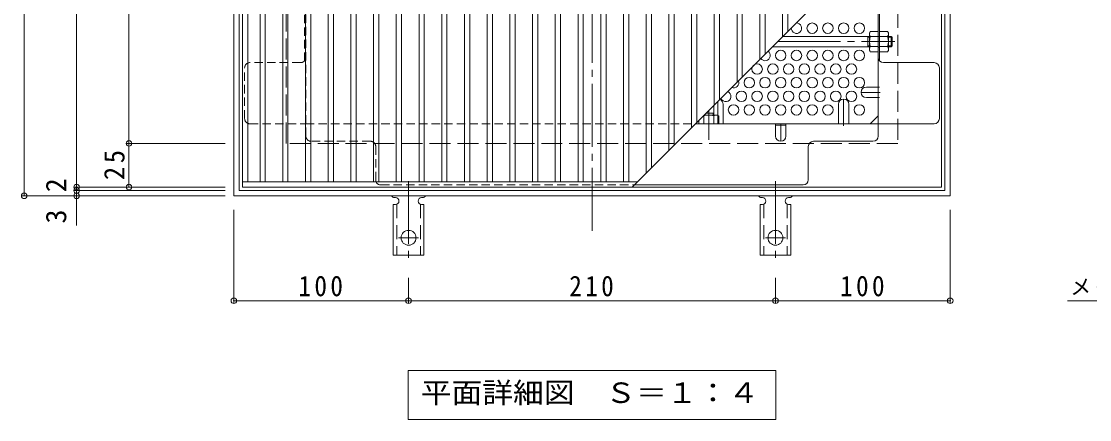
# Model space of a CAD drawing. Units: millimetres at full size, sheet at 1:4. Extents: x -838 to 1044, y -781 to 782.
# Drawn here: x -821 to -210, y 110 to 338 of the extents above; entities that cross this region are included whole.
import ezdxf
from ezdxf.enums import TextEntityAlignment as Align

# ---------------------------------------------------------------- set-up
doc = ezdxf.new("R2010")
doc.units = ezdxf.units.MM
doc.header["$LTSCALE"] = 4
doc.header["$PDMODE"] = 32
doc.header["$PDSIZE"] = 3.2
for name, pattern in [('CHAIN1', [8, 5, -1, 1, -1]), ('CHAIN2', [12, 9, -1, 1, -1]), ('DASHED1', [1.8, 1.2, -0.6]), ('DASHED2', [3, 2, -1]), ('DASHED3', [4, 3, -1])]:
    doc.linetypes.add(name, pattern=pattern)
for name, color, linetype, lineweight in [('A-1_躯体', 3, 'Continuous', 9), ('A-2_仕上', 3, 'Continuous', 9), ('A-4_その他', 7, 'Continuous', 9), ('A-5_文字', 7, 'Continuous', 9), ('A-6_寸法', 2, 'Continuous', 9), ('A-7_ハッチ', 2, 'Continuous', 9), ('A-8_記号', 2, 'Continuous', 9), ('A-9_ｸｳﾁｮｳｷ', 6, 'Continuous', 9), ('A-A_ﾊｯﾁ-ﾜｸ', 3, 'Continuous', 9), ('F-5_F-5ﾚｲﾔ', 7, 'Continuous', 9)]:
    doc.layers.add(name, color=color, linetype=linetype, lineweight=lineweight)
doc.styles.add('ＭＳ ゴシック', font='')
doc.styles.get('ＭＳ ゴシック').set_extended_font_data('MS Gothic')

msp = doc.modelspace()

# ---------------------------------------------------------------- linework, layer by layer
at = {"layer": 'A-1_躯体', "linetype": 'CHAIN2'}
for p, q in [((-388.517, 326.359), (-321.436, 326.359)), ((-427.913, 286.962), (-427.913, 270.126))]:
    msp.add_line(p, q, dxfattribs=at)
at = {"layer": 'A-1_躯体'}
for p, q in [((-335.913, 329.359), (-385.517, 329.359)), ((-336.913, 323.359), (-336.913, 329.359)), ((-336.913, 328.859), (-335.913, 328.859)), ((-323.413, 329.359), (-325.113, 329.359)), ((-325.113, 328.859), (-322.913, 328.859)), ((-323.413, 323.359), (-323.413, 329.359)), ((-323.413, 329.359), (-322.913, 328.859)), ((-322.913, 323.859), (-322.913, 328.859)), ((-335.913, 323.359), (-391.517, 323.359)), ((-336.913, 323.859), (-335.913, 323.859)), ((-325.113, 323.859), (-322.913, 323.859)), ((-323.413, 323.359), (-325.113, 323.359)), ((-323.413, 323.359), (-322.913, 323.859)), ((-424.913, 289.962), (-424.913, 284.359)), ((-429.517, 285.359), (-424.913, 285.359)), ((-425.413, 285.359), (-425.413, 284.359))]:
    msp.add_line(p, q, dxfattribs=at)
at = {"layer": 'A-1_躯体', "color": 2}
for points in [[(-699.713, 238.162), (-699.713, 648.162), (-289.713, 648.162), (-289.713, 238.162)], [(-696.713, 241.162), (-696.713, 645.162), (-292.713, 645.162), (-292.713, 241.162)]]:
    msp.add_lwpolyline(points, close=True, dxfattribs=at)
at = {"layer": 'A-1_躯体', "color": 2, "linetype": 'DASHED3'}
msp.add_lwpolyline([(-669.713, 268.162), (-669.713, 618.162), (-319.713, 618.162), (-319.713, 268.162)], close=True, dxfattribs=at)
at = {"layer": 'A-2_仕上'}
for p, q in [((-694.713, 643.162), (-694.713, 243.162)), ((-294.713, 243.162), (-294.713, 643.162)), ((-691.713, 640.162), (-691.713, 246.162)), ((-684.713, 640.162), (-684.713, 246.162)), ((-681.713, 640.162), (-681.713, 246.162)), ((-671.713, 640.162), (-671.713, 246.162)), ((-668.713, 640.162), (-668.713, 246.162)), ((-658.713, 640.162), (-658.713, 246.162)), ((-655.713, 640.162), (-655.713, 246.162)), ((-645.713, 640.162), (-645.713, 246.162)), ((-642.713, 640.162), (-642.713, 246.162)), ((-632.713, 640.162), (-632.713, 246.162)), ((-629.713, 640.162), (-629.713, 246.162)), ((-619.713, 640.162), (-619.713, 246.162)), ((-616.713, 640.162), (-616.713, 246.162)), ((-606.713, 640.162), (-606.713, 246.162)), ((-603.713, 640.162), (-603.713, 246.162)), ((-593.713, 640.162), (-593.713, 246.162)), ((-590.713, 640.162), (-590.713, 246.162)), ((-580.713, 640.162), (-580.713, 246.162)), ((-577.713, 640.162), (-577.713, 246.162)), ((-567.713, 640.162), (-567.713, 246.162)), ((-564.713, 640.162), (-564.713, 246.162)), ((-554.713, 640.162), (-554.713, 246.162)), ((-551.713, 640.162), (-551.713, 246.162)), ((-541.713, 640.162), (-541.713, 246.162)), ((-538.713, 640.162), (-538.713, 246.162)), ((-528.713, 640.162), (-528.713, 246.162)), ((-525.713, 640.162), (-525.713, 246.162)), ((-515.713, 640.162), (-515.713, 246.162)), ((-512.713, 640.162), (-512.713, 246.162)), ((-502.713, 640.162), (-502.713, 246.162)), ((-499.713, 640.162), (-499.713, 246.162)), ((-489.713, 640.162), (-489.713, 246.162)), ((-486.713, 640.162), (-486.713, 246.162)), ((-476.713, 640.162), (-476.713, 246.162)), ((-473.713, 640.162), (-473.713, 246.162)), ((-463.713, 640.162), (-463.713, 251.162)), ((-460.713, 640.162), (-460.713, 254.162)), ((-450.713, 640.162), (-450.713, 264.162)), ((-447.713, 640.162), (-447.713, 267.162)), ((-437.713, 640.162), (-437.713, 277.162)), ((-434.713, 640.162), (-434.713, 280.162)), ((-424.713, 640.162), (-424.713, 290.162)), ((-421.713, 640.162), (-421.713, 293.162)), ((-411.713, 640.162), (-411.713, 303.162)), ((-408.713, 640.162), (-408.713, 306.162)), ((-398.713, 640.162), (-398.713, 316.162)), ((-395.713, 640.162), (-395.713, 319.162)), ((-385.713, 640.162), (-385.713, 329.162)), ((-382.713, 640.162), (-382.713, 332.162)), ((-294.713, 420.162), (-471.713, 243.162)), ((-694.713, 246.162), (-468.713, 246.162)), ((-694.713, 243.162), (-294.713, 243.162))]:
    msp.add_line(p, q, dxfattribs=at)
at = {"layer": 'A-4_その他'}
for p, q in [((-819.713, 648.162), (-819.713, 238.162)), ((-789.713, 643.162), (-789.713, 243.162)), ((-759.713, 618.162), (-759.713, 268.162)), ((-760.913, 268.162), (-704.713, 268.162)), ((-759.713, 268.162), (-759.713, 243.162)), ((-790.913, 243.162), (-704.713, 243.162)), ((-790.913, 241.162), (-704.713, 241.162)), ((-789.713, 243.162), (-789.713, 241.162)), ((-789.713, 241.162), (-789.713, 221.154)), ((-820.913, 238.162), (-704.713, 238.162)), ((-699.713, 176.962), (-699.713, 230.162)), ((-289.713, 176.962), (-289.713, 230.162)), ((-599.713, 176.962), (-599.713, 191.23)), ((-389.713, 176.962), (-389.713, 191.23)), ((-699.713, 178.162), (-599.713, 178.162)), ((-599.713, 178.162), (-389.713, 178.162)), ((-389.713, 178.162), (-289.713, 178.162))]:
    msp.add_line(p, q, dxfattribs=at)
for p in [(-759.713, 268.162), (-789.713, 243.162), (-759.713, 243.162), (-819.713, 238.162), (-789.713, 241.162), (-789.713, 238.162), (-699.713, 178.162), (-599.713, 178.162), (-389.713, 178.162), (-289.713, 178.162)]:
    msp.add_point(p, dxfattribs=at)
at = {"layer": 'A-5_文字'}
for p, q in [((-599.913, 138.162), (-389.513, 138.162)), ((-599.913, 138.162), (-599.913, 110.162)), ((-389.513, 138.162), (-389.513, 110.162)), ((-599.913, 110.162), (-389.513, 110.162))]:
    msp.add_line(p, q, dxfattribs=at)
at = {"layer": 'A-6_寸法'}
for centre in [(-368.713, 334.043), (-359.713, 334.043), (-350.713, 334.043), (-341.713, 334.043), (-386.713, 318.454), (-377.713, 318.454), (-368.713, 318.454), (-359.713, 318.454), (-350.713, 318.454), (-341.713, 318.454), (-400.213, 310.66), (-391.213, 310.66), (-382.213, 310.66), (-373.213, 310.66), (-364.213, 310.66), (-355.213, 310.66), (-346.213, 310.66), (-404.713, 302.866), (-395.713, 302.866), (-386.713, 302.866), (-377.713, 302.866), (-368.713, 302.866), (-359.713, 302.866), (-350.713, 302.866), (-341.713, 302.866), (-409.213, 295.072), (-400.213, 295.072), (-391.213, 295.072), (-382.213, 295.072), (-373.213, 295.072), (-364.213, 295.072), (-355.213, 295.072), (-346.213, 295.072), (-413.713, 287.278), (-404.713, 287.278), (-395.713, 287.278), (-386.713, 287.278), (-377.713, 287.278), (-368.713, 287.278), (-359.713, 287.278), (-341.713, 287.278)]:
    msp.add_circle(centre, 3, dxfattribs=at)
for centre, start, end in [((-377.713, 334.043), 177.67281, 92.32719), ((-395.713, 318.454), 215.39643, 54.60357), ((-413.713, 302.866), 248.67673, 21.32327), ((-418.213, 295.072), 202.98302, 67.01698)]:
    msp.add_arc(centre, 3, start, end, dxfattribs=at)
at = {"layer": 'A-7_ハッチ', "linetype": 'CHAIN2'}
msp.add_line((-494.713, 218.162), (-494.713, 668.162), dxfattribs=at)
at = {"layer": 'A-7_ハッチ', "linetype": 'DASHED1'}
for p, q in [((-658.513, 272.359), (-658.513, 613.966)), ((-659.313, 315.32), (-659.313, 424.701)), ((-330.113, 329.359), (-330.913, 329.359)), ((-330.113, 323.159), (-330.913, 323.159)), ((-661.513, 314.36), (-690.516, 314.36)), ((-693.516, 282.359), (-693.516, 311.36)), ((-330.913, 300.352), (-330.113, 300.352)), ((-330.913, 294.352), (-330.113, 294.352)), ((-690.516, 279.359), (-658.513, 279.359)), ((-658.513, 279.359), (-435.517, 279.359)), ((-621.512, 269.359), (-655.513, 269.359)), ((-618.512, 266.359), (-618.512, 247.359)), ((-615.512, 244.359), (-470.517, 244.359))]:
    msp.add_line(p, q, dxfattribs=at)
at = {"layer": 'A-7_ハッチ'}
for p, q in [((-330.913, 272.359), (-330.913, 383.962)), ((-330.113, 315.32), (-330.113, 384.762)), ((-298.909, 314.36), (-327.913, 314.36)), ((-295.909, 282.359), (-295.909, 311.36)), ((-335.525, 279.359), (-330.913, 283.971)), ((-435.517, 279.359), (-298.909, 279.359)), ((-383.713, 278.559), (-389.713, 278.559)), ((-367.914, 269.359), (-333.913, 269.359)), ((-370.914, 247.359), (-370.914, 266.359)), ((-470.517, 244.359), (-373.914, 244.359))]:
    msp.add_line(p, q, dxfattribs=at)
at = {"layer": 'A-7_ハッチ', "linetype": 'DASHED1'}
for centre, start, end in [((-690.516, 311.36), 90, 180), ((-661.513, 317.36), 270, 0), ((-690.516, 282.359), 180, 270), ((-655.513, 272.359), 180, 270), ((-621.512, 266.359), 0, 90), ((-615.512, 247.359), 180, 270)]:
    msp.add_arc(centre, 3, start, end, dxfattribs=at)
at = {"layer": 'A-7_ハッチ'}
for centre, start, end in [((-327.913, 317.36), 180, 270), ((-298.909, 311.36), 0, 90), ((-298.909, 282.359), 270, 0), ((-367.914, 266.359), 90, 180), ((-333.913, 272.359), 270, 0), ((-373.914, 247.359), 270, 0)]:
    msp.add_arc(centre, 3, start, end, dxfattribs=at)
at = {"layer": 'A-8_記号'}
for p, q in [((-337.713, 300.352), (-330.913, 300.352)), ((-337.713, 294.352), (-330.913, 294.352)), ((-419.713, 290.509), (-419.713, 279.359)), ((-353.713, 290.509), (-353.713, 279.359)), ((-347.713, 290.509), (-347.713, 279.359)), ((-389.713, 272.359), (-389.713, 279.359)), ((-383.713, 272.359), (-383.713, 279.359))]:
    msp.add_line(p, q, dxfattribs=at)
at = {"layer": 'A-8_記号', "linetype": 'CHAIN1'}
for p, q in [((-350.713, 278.159), (-350.713, 293.509)), ((-329.713, 297.352), (-340.713, 297.352)), ((-422.713, 279.359), (-422.713, 292.162)), ((-386.713, 279.359), (-386.713, 269.359))]:
    msp.add_line(p, q, dxfattribs=at)
at = {"layer": 'A-8_記号'}
for centre, start, end in [((-337.713, 297.352), 90, 270), ((-350.713, 290.509), 0, 180), ((-422.713, 290.509), 0, 67.93994), ((-386.713, 272.359), 180, 0)]:
    msp.add_arc(centre, 3, start, end, dxfattribs=at)
at = {"layer": 'A-9_ｸｳﾁｮｳｷ', "color": 2}
for p, q in [((-335.913, 331.359), (-335.48, 332.109)), ((-335.913, 321.359), (-335.913, 331.359)), ((-330.913, 332.109), (-335.48, 332.109)), ((-330.913, 320.609), (-330.913, 332.109)), ((-330.113, 320.609), (-330.113, 332.109)), ((-330.113, 332.109), (-325.546, 332.109)), ((-325.113, 331.359), (-325.546, 332.109)), ((-325.113, 321.359), (-325.113, 331.359)), ((-335.48, 329.222), (-330.913, 329.222)), ((-325.546, 329.222), (-330.113, 329.222)), ((-335.913, 321.359), (-335.48, 320.609)), ((-335.48, 323.495), (-330.913, 323.495)), ((-330.913, 320.609), (-335.48, 320.609)), ((-325.546, 323.495), (-330.113, 323.495)), ((-330.113, 320.609), (-325.546, 320.609)), ((-325.113, 321.359), (-325.546, 320.609)), ((-430.776, 283.926), (-430.776, 279.359)), ((-430.517, 284.359), (-422.913, 284.359)), ((-425.05, 283.926), (-425.05, 279.359)), ((-422.913, 284.359), (-422.163, 283.926)), ((-433.663, 279.359), (-433.663, 281.212))]:
    msp.add_line(p, q, dxfattribs=at)
msp.add_lwpolyline([(-433.663, 279.359), (-422.163, 279.359), (-422.163, 283.926)], dxfattribs=at)
for centre, radius, start, end in [((-332.631, 330.464), 3.29, 149.99998, 176.07924), ((-333.178, 330.699), 2.735, 180.2103, 212.68507), ((-328.395, 330.464), 3.29, 3.92076, 30.00002), ((-327.848, 330.699), 2.735, 327.31493, 359.7897), ((-326.23, 326.359), 9.683, 162.79973, 197.20026), ((-334.796, 326.359), 9.683, 342.79974, 17.20027), ((-333.178, 322.019), 2.735, 147.31491, 179.78969), ((-332.631, 322.253), 3.29, 183.92075, 210), ((-327.848, 322.019), 2.735, 0.21031, 32.68509), ((-328.395, 322.253), 3.29, 330, 356.07925), ((-432.253, 281.624), 2.735, 57.31491, 59.95844), ((-427.913, 274.676), 9.683, 72.79973, 107.20026), ((-423.573, 281.624), 2.735, 90.2103, 122.68507), ((-423.808, 281.077), 3.29, 59.99998, 86.07924)]:
    msp.add_arc(centre, radius, start, end, dxfattribs=at)
at = {"layer": 'A-A_ﾊｯﾁ-ﾜｸ', "color": 7, "linetype": 'CHAIN2'}
for p, q in [((-599.713, 246.63), (-599.713, 199.23)), ((-389.713, 246.63), (-389.713, 199.23)), ((-605.489, 214.162), (-593.937, 214.162)), ((-395.489, 214.162), (-383.937, 214.162))]:
    msp.add_line(p, q, dxfattribs=at)
at = {"layer": 'A-A_ﾊｯﾁ-ﾜｸ'}
for p, q in [((-608.463, 233.162), (-607.213, 233.162)), ((-608.463, 233.162), (-608.463, 204.162)), ((-607.713, 237.162), (-607.213, 237.162)), ((-592.218, 237.162), (-591.704, 237.162)), ((-590.963, 233.162), (-592.213, 233.162)), ((-590.963, 233.162), (-590.963, 204.162)), ((-398.463, 233.162), (-397.213, 233.162)), ((-398.463, 233.162), (-398.463, 204.162)), ((-397.713, 237.162), (-397.213, 237.162)), ((-382.218, 237.162), (-381.704, 237.162)), ((-380.963, 233.162), (-382.213, 233.162)), ((-380.963, 233.162), (-380.963, 204.162)), ((-590.963, 204.162), (-608.463, 204.162)), ((-380.963, 204.162), (-398.463, 204.162))]:
    msp.add_line(p, q, dxfattribs=at)
at = {"layer": 'A-A_ﾊｯﾁ-ﾜｸ', "linetype": 'DASHED2'}
for p, q in [((-606.463, 233.308), (-606.463, 204.162)), ((-592.963, 233.308), (-592.963, 204.162)), ((-396.463, 233.308), (-396.463, 204.162)), ((-382.963, 233.308), (-382.963, 204.162))]:
    msp.add_line(p, q, dxfattribs=at)
at = {"layer": 'A-A_ﾊｯﾁ-ﾜｸ'}
for centre in [(-599.713, 214.162), (-389.713, 214.162)]:
    msp.add_circle(centre, 4.25, dxfattribs=at)
for centre, start, end in [((-607.713, 239.162), 209.99951, 269.72403), ((-607.213, 235.162), 270, 90), ((-592.213, 235.162), 90.13329, 270), ((-591.713, 239.162), 270.24162, 330.00072), ((-397.713, 239.162), 209.99951, 269.72403), ((-397.213, 235.162), 270, 90), ((-382.213, 235.162), 90.13329, 270), ((-381.713, 239.162), 270.24162, 330.00072)]:
    msp.add_arc(centre, 2, start, end, dxfattribs=at)
at = {"layer": 'F-5_F-5ﾚｲﾔ'}
msp.add_line((-222.527, 178.162), (-40.258, 178.162), dxfattribs=at)

# ---------------------------------------------------------------- texts
at = {"layer": 'A-4_その他', "color": 2, "style": 'ＭＳ ゴシック'}
for s, p in [('2', (-792.113, 240.202)), ('3', (-792.113, 222.347))]:
    msp.add_text(s, height=11.73, rotation=90, dxfattribs=at).set_placement(p, align=Align.BOTTOM_LEFT)
at = {"layer": 'A-4_その他', "color": 2, "insert": (-762.113, 247.162), "char_height": 11.73, "attachment_point": 7, "rotation": 90, "style": 'ＭＳ ゴシック'}
msp.add_mtext('\\T1.27;\\W0.95;25', dxfattribs=at)
at = {"layer": 'A-4_その他', "color": 2, "char_height": 11.73, "attachment_point": 7, "style": 'ＭＳ ゴシック'}
for s, insert in [('\\T1.27;\\W0.9;100', (-662.713, 180.562)), ('\\T1.27;\\W0.9;210', (-507.713, 180.562)), ('\\T1.27;\\W0.9;100', (-352.713, 180.562))]:
    msp.add_mtext(s, dxfattribs=dict(at, insert=insert))
at = {"layer": 'A-5_文字', "color": 2, "style": 'ＭＳ ゴシック', "width": 1.1}
msp.add_text('平面詳細図\u3000Ｓ＝１：４', height=11.73, dxfattribs=at).set_placement((-592.713, 116.162), align=Align.BOTTOM_LEFT)
at = {"layer": 'F-5_F-5ﾚｲﾔ', "insert": (-221.036, 180.842), "char_height": 8.798, "attachment_point": 7, "style": 'ＭＳ ゴシック'}
msp.add_mtext('\\T1.17;メインバー表面\u3000Ｓ＝１：１', dxfattribs=at)

doc.saveas('drawing.dxf')
